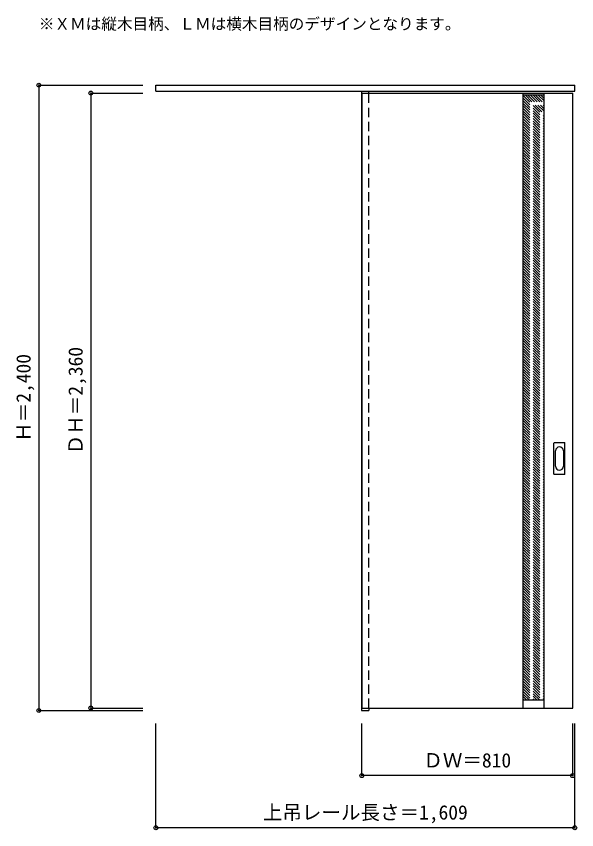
# Model space of a CAD drawing. Units: millimetres, scale not verified. Extents: x -1873 to 280, y -1610 to 1512.
import ezdxf
from ezdxf.enums import TextEntityAlignment as Align

# ---------------------------------------------------------------- set-up
doc = ezdxf.new("R2010")
doc.units = ezdxf.units.MM
doc.header["$LTSCALE"] = 30
doc.header["$PDMODE"] = 32
doc.header["$PDSIZE"] = 15
doc.linetypes.add('DASHED1', pattern=[1.8, 1.2, -0.6])
for name, color, linetype in [('0-0', 4, 'DASHED1'), ('0-1_寸法', 4, 'Continuous'), ('0-2_文字', 7, 'Continuous')]:
    doc.layers.add(name, color=color, linetype=linetype)
doc.styles.add('ＭＳ ゴシック', font='')
doc.styles.get('ＭＳ ゴシック').set_extended_font_data('MS Gothic')

msp = doc.modelspace()

# ---------------------------------------------------------------- linework, layer by layer
at = {"layer": '0-0', "color": 3, "linetype": 'Continuous'}
for p, q in [((-1336.83, 1224.99), (272.17, 1224.99)), ((-546.83, 1224.99), (-546.83, -1152.01)), ((-518.83, 1217.49), (-518.83, 1224.99)), ((74.17, -1142.51), (74.17, 1217.7)), ((154.17, -1142.51), (154.17, 1217.7)), ((272.17, 1224.99), (272.17, 1247.99)), ((-545.83, 1217.49), (-545.83, -1142.51)), ((-545.83, 1217.49), (264.17, 1217.49)), ((264.17, -1142.51), (264.17, 1217.49)), ((193.67, -124.01), (232.67, -124.01)), ((192.17, -244.51), (192.17, -125.51)), ((234.17, -244.51), (234.17, -125.51)), ((232.67, -246.01), (193.67, -246.01)), ((-546.83, -1152.01), (-518.83, -1152.01)), ((-545.83, -1142.51), (264.17, -1142.51)), ((-518.83, -1142.51), (-518.83, -1152.01))]:
    msp.add_line(p, q, dxfattribs=at)
at = {"layer": '0-0'}
for p, q in [((-545.83, 1217.49), (-545.83, 1213.49)), ((-518.83, -1142.51), (-518.83, 1217.49)), ((74.17, 1207.87), (154.17, 1127.87)), ((74.17, 1197.97), (154.17, 1117.97)), ((74.17, 1188.07), (154.17, 1108.07)), ((82.23, 1209.7), (154.17, 1137.77)), ((92.13, 1209.7), (154.17, 1147.67)), ((102.03, 1209.7), (154.17, 1157.57)), ((111.93, 1209.7), (154.17, 1167.47)), ((121.83, 1209.7), (154.17, 1177.37)), ((131.73, 1209.7), (154.17, 1187.27)), ((141.63, 1209.7), (154.17, 1197.17)), ((151.53, 1209.7), (154.17, 1207.07)), ((74.17, 1178.17), (154.17, 1098.17)), ((74.17, 1168.27), (154.17, 1088.27)), ((74.17, 1158.37), (154.17, 1078.37)), ((74.17, 1148.47), (154.17, 1068.47)), ((74.17, 1138.57), (154.17, 1058.57)), ((74.17, 1128.68), (154.17, 1048.68)), ((74.17, 1118.78), (154.17, 1038.78)), ((74.17, 1108.88), (154.17, 1028.88)), ((74.17, 1098.98), (154.17, 1018.98)), ((74.17, 1089.08), (154.17, 1009.08)), ((74.17, 1079.18), (154.17, 999.18)), ((74.17, 1069.28), (154.17, 989.28)), ((74.17, 1059.38), (154.17, 979.38)), ((74.17, 1049.48), (154.17, 969.48)), ((74.17, 1039.58), (154.17, 959.58)), ((74.17, 1029.68), (154.17, 949.68)), ((74.17, 1019.78), (154.17, 939.78)), ((74.17, 1009.88), (154.17, 929.88)), ((74.17, 999.98), (154.17, 919.98)), ((74.17, 990.08), (154.17, 910.08)), ((74.17, 980.18), (154.17, 900.18)), ((74.17, 970.28), (154.17, 890.28)), ((74.17, 960.38), (154.17, 880.38)), ((74.17, 950.48), (154.17, 870.48)), ((74.17, 940.59), (154.17, 860.59)), ((74.17, 930.69), (154.17, 850.69)), ((74.17, 920.79), (154.17, 840.79)), ((74.17, 910.89), (154.17, 830.89)), ((74.17, 900.99), (154.17, 820.99)), ((74.17, 891.09), (154.17, 811.09)), ((74.17, 881.19), (154.17, 801.19)), ((74.17, 871.29), (154.17, 791.29)), ((74.17, 861.39), (154.17, 781.39)), ((74.17, 851.49), (154.17, 771.49)), ((74.17, 841.59), (154.17, 761.59)), ((74.17, 831.69), (154.17, 751.69)), ((74.17, 821.79), (154.17, 741.79)), ((74.17, 811.89), (154.17, 731.89)), ((74.17, 801.99), (154.17, 721.99)), ((74.17, 792.09), (154.17, 712.09)), ((74.17, 782.19), (154.17, 702.19)), ((74.17, 772.29), (154.17, 692.29)), ((74.17, 762.39), (154.17, 682.39)), ((74.17, 752.49), (154.17, 672.49)), ((74.17, 742.6), (154.17, 662.6)), ((74.17, 732.7), (154.17, 652.7)), ((74.17, 722.8), (154.17, 642.8)), ((74.17, 712.9), (154.17, 632.9)), ((74.17, 703), (154.17, 623)), ((74.17, 693.1), (154.17, 613.1)), ((74.17, 683.2), (154.17, 603.2)), ((74.17, 673.3), (154.17, 593.3)), ((74.17, 663.4), (154.17, 583.4)), ((74.17, 653.5), (154.17, 573.5)), ((74.17, 643.6), (154.17, 563.6)), ((74.17, 633.7), (154.17, 553.7)), ((74.17, 623.8), (154.17, 543.8)), ((74.17, 613.9), (154.17, 533.9)), ((74.17, 604), (154.17, 524)), ((74.17, 594.1), (154.17, 514.1)), ((74.17, 584.2), (154.17, 504.2)), ((74.17, 574.3), (154.17, 494.3)), ((74.17, 564.4), (154.17, 484.4)), ((74.17, 554.5), (154.17, 474.5)), ((74.17, 544.61), (154.17, 464.61)), ((74.17, 534.71), (154.17, 454.71)), ((74.17, 524.81), (154.17, 444.81)), ((74.17, 514.91), (154.17, 434.91)), ((74.17, 505.01), (154.17, 425.01)), ((74.17, 495.11), (154.17, 415.11)), ((74.17, 485.21), (154.17, 405.21)), ((74.17, 475.31), (154.17, 395.31)), ((74.17, 465.41), (154.17, 385.41)), ((74.17, 455.51), (154.17, 375.51)), ((74.17, 445.61), (154.17, 365.61)), ((74.17, 435.71), (154.17, 355.71)), ((74.17, 425.81), (154.17, 345.81)), ((74.17, 415.91), (154.17, 335.91)), ((74.17, 406.01), (154.17, 326.01)), ((74.17, 396.11), (154.17, 316.11)), ((74.17, 386.21), (154.17, 306.21)), ((74.17, 376.31), (154.17, 296.31)), ((74.17, 366.41), (154.17, 286.41)), ((74.17, 356.51), (154.17, 276.51)), ((74.17, 346.62), (154.17, 266.62)), ((74.17, 336.72), (154.17, 256.72)), ((74.17, 326.82), (154.17, 246.82)), ((74.17, 316.92), (154.17, 236.92)), ((74.17, 307.02), (154.17, 227.02)), ((74.17, 297.12), (154.17, 217.12)), ((74.17, 287.22), (154.17, 207.22)), ((74.17, 277.32), (154.17, 197.32)), ((74.17, 267.42), (154.17, 187.42)), ((74.17, 257.52), (154.17, 177.52)), ((74.17, 247.62), (154.17, 167.62)), ((74.17, 237.72), (154.17, 157.72)), ((74.17, 227.82), (154.17, 147.82)), ((74.17, 217.92), (154.17, 137.92)), ((74.17, 208.02), (154.17, 128.02)), ((74.17, 198.12), (154.17, 118.12)), ((74.17, 188.22), (154.17, 108.22)), ((74.17, 178.32), (154.17, 98.32)), ((74.17, 168.42), (154.17, 88.42)), ((74.17, 158.52), (154.17, 78.52)), ((74.17, 148.63), (154.17, 68.63)), ((74.17, 138.73), (154.17, 58.73)), ((74.17, 128.83), (154.17, 48.83)), ((74.17, 118.93), (154.17, 38.93)), ((74.17, 109.03), (154.17, 29.03)), ((74.17, 99.13), (154.17, 19.13)), ((74.17, 89.23), (154.17, 9.23)), ((74.17, 79.33), (154.17, -0.67)), ((74.17, 69.43), (154.17, -10.57)), ((74.17, 59.53), (154.17, -20.47)), ((74.17, 49.63), (154.17, -30.37)), ((74.17, 39.73), (154.17, -40.27)), ((74.17, 29.83), (154.17, -50.17)), ((74.17, 19.93), (154.17, -60.07)), ((74.17, 10.03), (154.17, -69.97)), ((74.17, 0.13), (154.17, -79.87)), ((74.17, -9.77), (154.17, -89.77)), ((74.17, -19.67), (154.17, -99.67)), ((74.17, -29.57), (154.17, -109.57)), ((74.17, -39.46), (154.17, -119.46)), ((74.17, -49.36), (154.17, -129.36)), ((74.17, -59.26), (154.17, -139.26)), ((74.17, -69.16), (154.17, -149.16)), ((74.17, -79.06), (154.17, -159.06)), ((74.17, -88.96), (154.17, -168.96)), ((74.17, -98.86), (154.17, -178.86)), ((74.17, -108.76), (154.17, -188.76)), ((74.17, -118.66), (154.17, -198.66)), ((74.17, -128.56), (154.17, -208.56)), ((74.17, -138.46), (154.17, -218.46)), ((74.17, -148.36), (154.17, -228.36)), ((74.17, -158.26), (154.17, -238.26)), ((74.17, -168.16), (154.17, -248.16)), ((74.17, -178.06), (154.17, -258.06)), ((74.17, -187.96), (154.17, -267.96)), ((74.17, -197.86), (154.17, -277.86)), ((74.17, -207.76), (154.17, -287.76)), ((74.17, -217.66), (154.17, -297.66)), ((74.17, -227.56), (154.17, -307.56)), ((74.17, -237.45), (154.17, -317.45)), ((74.17, -247.35), (154.17, -327.35)), ((74.17, -257.25), (154.17, -337.25)), ((74.17, -267.15), (154.17, -347.15)), ((74.17, -277.05), (154.17, -357.05)), ((74.17, -286.95), (154.17, -366.95)), ((74.17, -296.85), (154.17, -376.85)), ((74.17, -306.75), (154.17, -386.75)), ((74.17, -316.65), (154.17, -396.65)), ((74.17, -326.55), (154.17, -406.55)), ((74.17, -336.45), (154.17, -416.45)), ((74.17, -346.35), (154.17, -426.35)), ((74.17, -356.25), (154.17, -436.25)), ((74.17, -366.15), (154.17, -446.15)), ((74.17, -376.05), (154.17, -456.05)), ((74.17, -385.95), (154.17, -465.95)), ((74.17, -395.85), (154.17, -475.85)), ((74.17, -405.75), (154.17, -485.75)), ((74.17, -415.65), (154.17, -495.65)), ((74.17, -425.55), (154.17, -505.55)), ((74.17, -435.44), (154.17, -515.44)), ((74.17, -445.34), (154.17, -525.34)), ((74.17, -455.24), (154.17, -535.24)), ((74.17, -465.14), (154.17, -545.14)), ((74.17, -475.04), (154.17, -555.04)), ((74.17, -484.94), (154.17, -564.94)), ((74.17, -494.84), (154.17, -574.84)), ((74.17, -504.74), (154.17, -584.74)), ((74.17, -514.64), (154.17, -594.64)), ((74.17, -524.54), (154.17, -604.54)), ((74.17, -534.44), (154.17, -614.44)), ((74.17, -544.34), (154.17, -624.34)), ((74.17, -554.24), (154.17, -634.24)), ((74.17, -564.14), (154.17, -644.14)), ((74.17, -574.04), (154.17, -654.04)), ((74.17, -583.94), (154.17, -663.94)), ((74.17, -593.84), (154.17, -673.84)), ((74.17, -603.74), (154.17, -683.74)), ((74.17, -613.64), (154.17, -693.64)), ((74.17, -623.54), (154.17, -703.54)), ((74.17, -633.43), (154.17, -713.43)), ((74.17, -643.33), (154.17, -723.33)), ((74.17, -653.23), (154.17, -733.23)), ((74.17, -663.13), (154.17, -743.13)), ((74.17, -673.03), (154.17, -753.03)), ((74.17, -682.93), (154.17, -762.93)), ((74.17, -692.83), (154.17, -772.83)), ((74.17, -702.73), (154.17, -782.73)), ((74.17, -712.63), (154.17, -792.63)), ((74.17, -722.53), (154.17, -802.53)), ((74.17, -732.43), (154.17, -812.43)), ((74.17, -742.33), (154.17, -822.33)), ((74.17, -752.23), (154.17, -832.23)), ((74.17, -762.13), (154.17, -842.13)), ((74.17, -772.03), (154.17, -852.03)), ((74.17, -781.93), (154.17, -861.93)), ((74.17, -791.83), (154.17, -871.83)), ((74.17, -801.73), (154.17, -881.73)), ((74.17, -811.63), (154.17, -891.63)), ((74.17, -821.53), (154.17, -901.53)), ((74.17, -831.42), (154.17, -911.42)), ((74.17, -841.32), (154.17, -921.32)), ((74.17, -851.22), (154.17, -931.22)), ((74.17, -861.12), (154.17, -941.12)), ((74.17, -871.02), (154.17, -951.02)), ((74.17, -880.92), (154.17, -960.92)), ((74.17, -890.82), (154.17, -970.82)), ((74.17, -900.72), (154.17, -980.72)), ((74.17, -910.62), (154.17, -990.62)), ((74.17, -920.52), (154.17, -1000.52)), ((74.17, -930.42), (154.17, -1010.42)), ((74.17, -940.32), (154.17, -1020.32)), ((74.17, -950.22), (154.17, -1030.22)), ((74.17, -960.12), (154.17, -1040.12)), ((74.17, -970.02), (154.17, -1050.02)), ((74.17, -979.92), (154.17, -1059.92)), ((74.17, -989.82), (154.17, -1069.82)), ((74.17, -999.72), (154.17, -1079.72)), ((74.17, -1009.62), (154.17, -1089.62)), ((74.17, -1019.51), (154.17, -1099.51)), ((74.17, -1029.41), (154.17, -1109.41)), ((74.17, -1039.31), (147.37, -1112.51)), ((74.17, -1049.21), (137.47, -1112.51)), ((74.17, -1059.11), (127.57, -1112.51)), ((74.17, -1069.01), (117.67, -1112.51)), ((74.17, -1078.91), (107.77, -1112.51)), ((74.17, -1088.81), (97.87, -1112.51)), ((74.17, -1098.71), (87.97, -1112.51)), ((74.17, -1108.61), (78.07, -1112.51))]:
    msp.add_line(p, q, dxfattribs=at)
at = {"layer": '0-0', "color": 7, "linetype": 'Continuous'}
for p, q in [((154.17, 1209.7), (74.17, 1209.7)), ((198.17, -214.61), (198.17, -155.41)), ((228.17, -155.41), (228.17, -214.61)), ((154.17, -1112.51), (74.17, -1112.51))]:
    msp.add_line(p, q, dxfattribs=at)
at = {"layer": '0-0', "color": 3, "linetype": 'Continuous'}
msp.add_lwpolyline([(-1336.83, 1224.99), (-1336.83, 1247.99), (272.17, 1247.99)], dxfattribs=at)
for centre, start, end in [((193.67, -125.51), 90, 180), ((232.67, -125.51), 0, 90), ((193.67, -244.51), 180, 270), ((232.67, -244.51), 270, 0)]:
    msp.add_arc(centre, 1.5, start, end, dxfattribs=at)
at = {"layer": '0-0', "color": 7, "linetype": 'Continuous'}
for centre, start, end in [((213.17, -155.41), 0, 180), ((213.17, -214.61), 180, 0)]:
    msp.add_arc(centre, 15, start, end, dxfattribs=at)
at = {"layer": '0-1_寸法'}
for p, q in [((-1786.83, 1247.99), (-1786.83, -1152.01)), ((-1786.83, 1247.99), (-1386.83, 1247.99)), ((-1586.83, 1217.49), (-1586.83, -1142.51)), ((-1586.83, 1217.49), (-1386.83, 1217.49)), ((-1786.83, -1152.01), (-1386.83, -1152.01)), ((-1586.83, -1142.51), (-1386.83, -1142.51)), ((-1336.83, -1602.01), (-1336.83, -1202.01)), ((-545.83, -1402.01), (-545.83, -1202.01)), ((264.17, -1402.01), (264.17, -1202.01)), ((272.17, -1602.01), (272.17, -1202.01)), ((264.17, -1402.01), (-545.83, -1402.01)), ((272.17, -1602.01), (-1336.83, -1602.01))]:
    msp.add_line(p, q, dxfattribs=at)
at = {"layer": '0-1_寸法', "color": 7}
for p in [(-1786.83, 1247.99), (-1586.83, 1217.49), (-1786.83, -1152.01), (-1586.83, -1142.51), (-545.83, -1402.01), (264.17, -1402.01), (-1336.83, -1602.01), (272.17, -1602.01)]:
    msp.add_point(p, dxfattribs=at)

# ---------------------------------------------------------------- texts
at = {"layer": '0-1_寸法', "color": 7, "style": 'ＭＳ ゴシック'}
for s, p in [('ＤＨ＝2,360', (-1601.83, -168.76)), ('Ｈ＝2,400', (-1801.83, -120.76))]:
    msp.add_text(s, height=54.99, rotation=90, dxfattribs=at).set_placement(p, align=Align.BOTTOM_LEFT)
for s, p in [('ＤＷ＝810', (-309.58, -1387.01)), ('上吊レール長さ＝1,609', (-926.08, -1587.01))]:
    msp.add_text(s, height=54.99, dxfattribs=at).set_placement(p, align=Align.BOTTOM_LEFT)
at = {"layer": '0-2_文字', "style": 'ＭＳ ゴシック'}
msp.add_text('※ＸＭは縦木目柄、ＬＭは横木目柄のデザインとなります。', height=43.99, dxfattribs=at).set_placement((-1786.83, 1447.99), align=Align.BOTTOM_LEFT)

doc.saveas('drawing.dxf')
